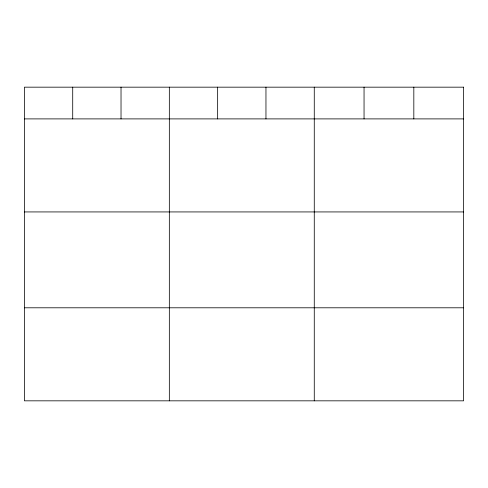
<?xml version="1.0" encoding="UTF-8"?>
<svg xmlns="http://www.w3.org/2000/svg" width="488" height="488" viewBox="0 0 488 488"><rect width="100%" height="100%" fill="white"/><g stroke="black" fill="none" stroke-linecap="round" stroke-linejoin="round"><path stroke-width="0.73" d="M24.4 118.895L463.6 118.895M24.4 211.932L463.6 211.932M24.4 307.794L463.6 307.794M413.824 87.169L413.824 118.895M364.048 87.169L364.048 118.895M314.272 87.169L314.272 400.831M265.96 87.169L265.96 118.895M217.648 87.169L217.648 118.895M169.336 87.169L169.336 400.831M121.024 87.169L121.024 118.895M72.712 87.169L72.712 118.895M463.6 87.169L24.4 87.169L24.4 400.831L463.6 400.831L463.6 87.169"/></g></svg>
